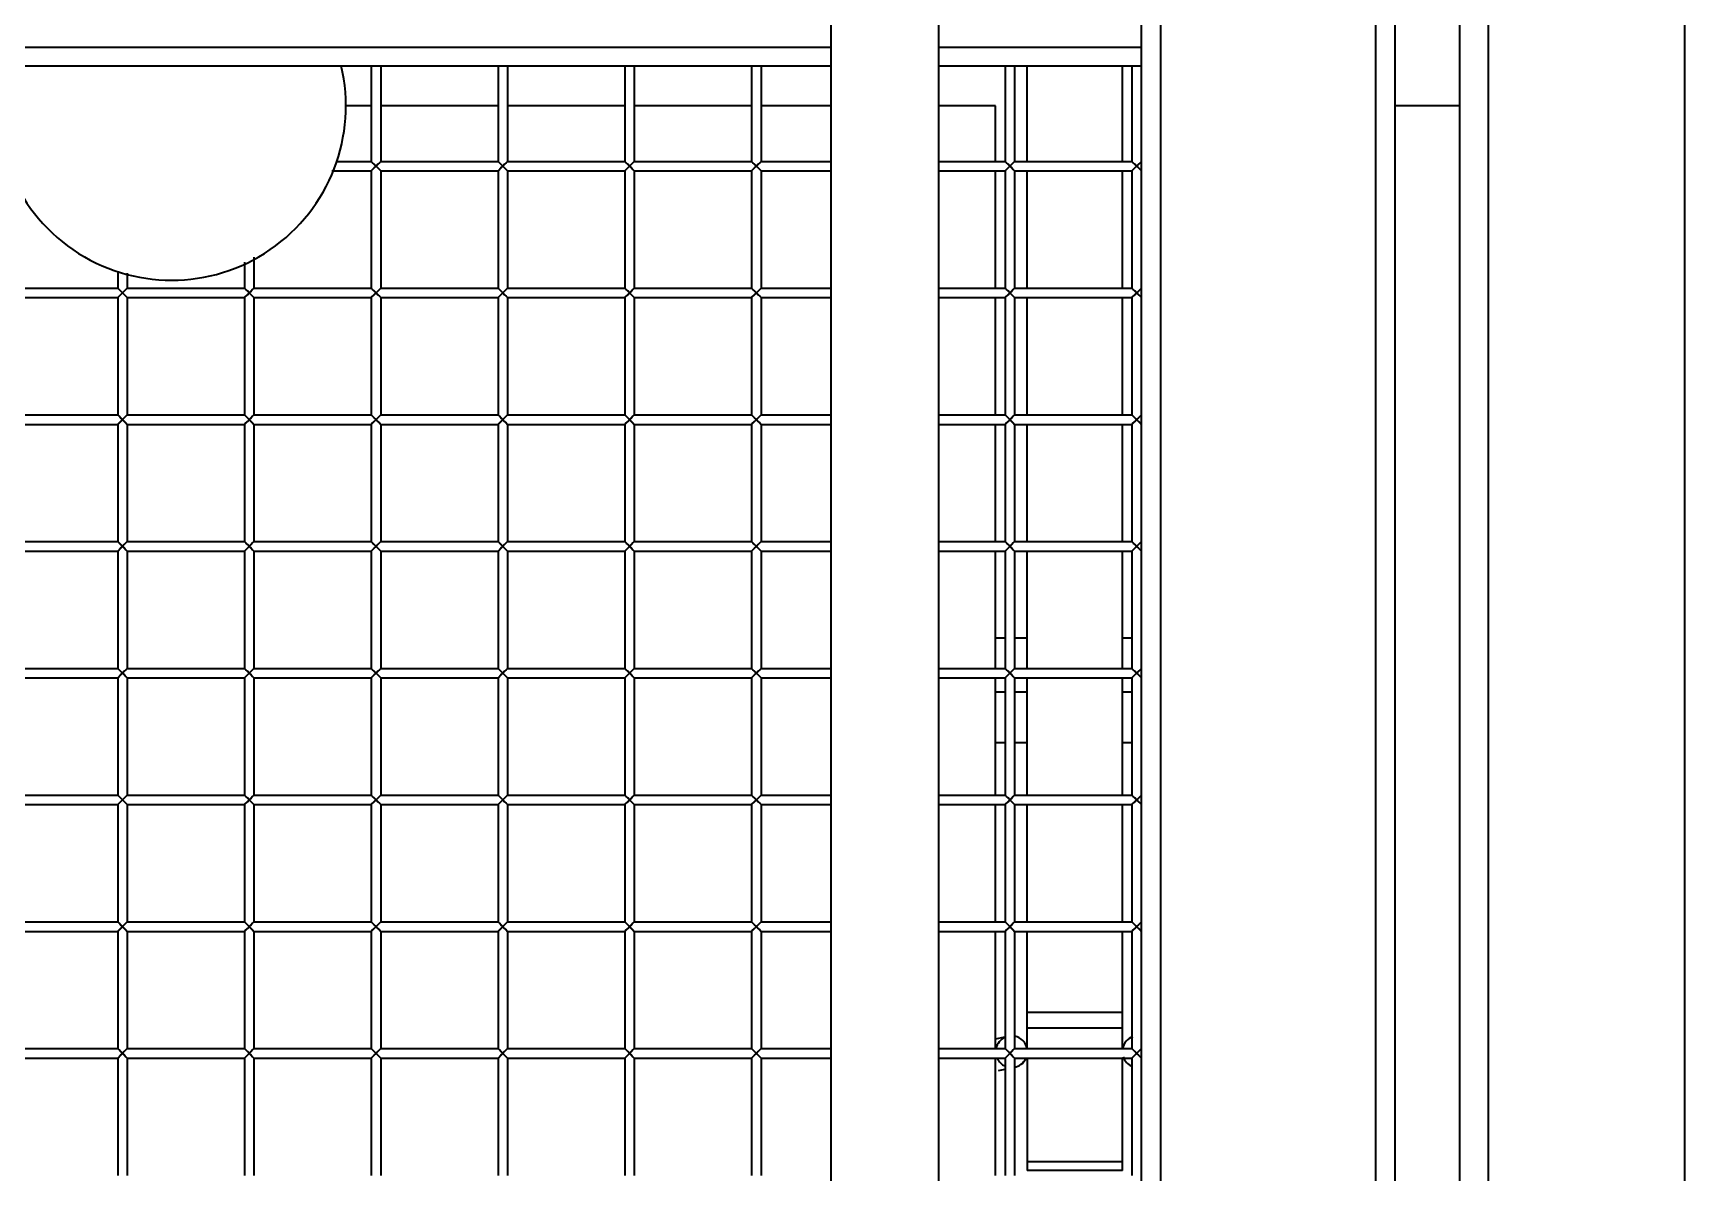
# Model space of a CAD drawing. Header units: millimetres. Extents: x 32496 to 166256, y 3504 to 23939.
# Drawn here: x 71209 to 71731, y 14213 to 14573 of the extents above; entities that cross this region are included whole.
import ezdxf

# ---------------------------------------------------------------- set-up
doc = ezdxf.new("R2010")
doc.units = ezdxf.units.MM
doc.layers.get('0').update_dxf_attribs({"lineweight": 35})

# ---------------------------------------------------------------- blocks, each defined once
blk = doc.blocks.new('8-1250')
at = {"linetype": 'Continuous'}
for p, q in [((-1377.63, -34671.29), (-1377.63, -32152.29)), ((-1315.63, -34671.29), (-1315.63, -32152.29)), ((-1386.63, -34591.29), (-1386.63, -32232.29)), ((-1487.13, -32408.79), (-1487.13, -32248.79)), ((-1481.13, -32251.79), (-1481.13, -34571.79)), ((-1413.13, -34571.79), (-1413.13, -32251.79)), ((-1407.13, -32251.79), (-1407.13, -34571.79)), ((-1585.13, -32393.79), (-1585.13, -33324.79)), ((-1551.13, -32393.79), (-1551.13, -33324.79)), ((-2211.13, -32402.79), (-1585.13, -32402.79)), ((-1551.13, -32402.79), (-1487.13, -32402.79)), ((-1585.13, -32408.79), (-2211.13, -32408.79)), ((-1730.13, -32408.79), (-1730.13, -32438.79)), ((-1727.13, -32408.79), (-1727.13, -32438.79)), ((-1690.13, -32408.79), (-1690.13, -32438.79)), ((-1687.13, -32408.79), (-1687.13, -32438.79)), ((-1650.13, -32408.79), (-1650.13, -32438.79)), ((-1647.13, -32408.79), (-1647.13, -32438.79)), ((-1610.13, -32408.79), (-1610.13, -32438.79)), ((-1607.13, -32408.79), (-1607.13, -32438.79)), ((-1487.13, -32408.79), (-1551.13, -32408.79)), ((-1530.13, -32408.79), (-1530.13, -32438.79)), ((-1527.13, -32408.79), (-1527.13, -32438.79)), ((-1523.13, -32438.79), (-1523.13, -32408.79)), ((-1493.13, -32438.79), (-1493.13, -32408.79)), ((-1490.13, -32408.79), (-1490.13, -32438.79)), ((-1487.13, -33311.79), (-1487.13, -32408.79)), ((-1730.13, -32421.29), (-1738.13, -32421.29)), ((-1690.13, -32421.29), (-1727.13, -32421.29)), ((-1650.13, -32421.29), (-1687.13, -32421.29)), ((-1610.13, -32421.29), (-1647.13, -32421.29)), ((-1585.13, -32421.29), (-1607.13, -32421.29)), ((-1533.13, -32421.29), (-1551.13, -32421.29)), ((-1533.13, -32438.79), (-1533.13, -32421.29)), ((-1386.63, -32421.29), (-1407.13, -32421.29)), ((-1741.05, -32438.79), (-1730.13, -32438.79)), ((-1730.13, -32441.79), (-1727.13, -32438.79)), ((-1727.13, -32441.79), (-1730.13, -32438.79)), ((-1729.22, -32440.88), (-1728.63, -32440.29)), ((-1727.13, -32438.79), (-1727.56, -32439.22)), ((-1727.13, -32438.79), (-1690.13, -32438.79)), ((-1690.13, -32441.79), (-1687.13, -32438.79)), ((-1687.13, -32441.79), (-1690.13, -32438.79)), ((-1689.22, -32440.88), (-1688.63, -32440.29)), ((-1687.13, -32438.79), (-1687.56, -32439.22)), ((-1687.13, -32438.79), (-1650.13, -32438.79)), ((-1650.13, -32441.79), (-1647.13, -32438.79)), ((-1647.13, -32441.79), (-1650.13, -32438.79)), ((-1649.22, -32440.88), (-1648.63, -32440.29)), ((-1647.13, -32438.79), (-1647.56, -32439.22)), ((-1647.13, -32438.79), (-1610.13, -32438.79)), ((-1610.13, -32441.79), (-1607.13, -32438.79)), ((-1607.13, -32441.79), (-1610.13, -32438.79)), ((-1609.22, -32440.88), (-1608.63, -32440.29)), ((-1607.13, -32438.79), (-1607.56, -32439.22)), ((-1607.13, -32438.79), (-1585.13, -32438.79)), ((-1551.13, -32438.79), (-1530.13, -32438.79)), ((-1530.13, -32441.79), (-1527.13, -32438.79)), ((-1527.13, -32441.79), (-1530.13, -32438.79)), ((-1529.22, -32440.88), (-1528.63, -32440.29)), ((-1527.13, -32438.79), (-1527.56, -32439.22)), ((-1527.13, -32438.79), (-1490.13, -32438.79)), ((-1490.13, -32441.79), (-1487.13, -32438.79)), ((-1487.13, -32441.79), (-1490.13, -32438.79)), ((-1489.22, -32440.88), (-1488.63, -32440.29)), ((-1487.13, -32438.79), (-1487.56, -32439.22)), ((-1742.59, -32441.79), (-1730.13, -32441.79)), ((-1730.13, -32441.79), (-1730.13, -32478.79)), ((-1730.01, -32441.67), (-1729.22, -32440.88)), ((-1727.13, -32441.79), (-1727.13, -32478.79)), ((-1727.13, -32441.79), (-1690.13, -32441.79)), ((-1690.13, -32441.79), (-1690.13, -32478.79)), ((-1690.01, -32441.67), (-1689.22, -32440.88)), ((-1687.13, -32441.79), (-1687.13, -32478.79)), ((-1687.13, -32441.79), (-1650.13, -32441.79)), ((-1650.13, -32441.79), (-1650.13, -32478.79)), ((-1650.01, -32441.67), (-1649.22, -32440.88)), ((-1647.13, -32441.79), (-1647.13, -32478.79)), ((-1647.13, -32441.79), (-1610.13, -32441.79)), ((-1610.13, -32441.79), (-1610.13, -32478.79)), ((-1610.01, -32441.67), (-1609.22, -32440.88)), ((-1607.13, -32441.79), (-1607.13, -32478.79)), ((-1607.13, -32441.79), (-1585.13, -32441.79)), ((-1551.13, -32441.79), (-1530.13, -32441.79)), ((-1533.13, -32478.79), (-1533.13, -32441.79)), ((-1530.13, -32441.79), (-1530.13, -32478.79)), ((-1530.01, -32441.67), (-1529.22, -32440.88)), ((-1527.13, -32441.79), (-1527.13, -32478.79)), ((-1527.13, -32441.79), (-1490.13, -32441.79)), ((-1523.13, -32478.79), (-1523.13, -32441.79)), ((-1493.13, -32478.79), (-1493.13, -32441.79)), ((-1490.13, -32441.79), (-1490.13, -32478.79)), ((-1490.01, -32441.67), (-1489.22, -32440.88)), ((-1770.13, -32470.56), (-1770.13, -32478.79)), ((-1767.13, -32469.02), (-1767.13, -32478.79)), ((-1810.13, -32473.55), (-1810.13, -32478.79)), ((-1807.13, -32474.1), (-1807.13, -32478.79)), ((-1847.13, -32478.79), (-1810.13, -32478.79)), ((-1847.13, -32481.79), (-1810.13, -32481.79)), ((-1810.13, -32481.79), (-1807.13, -32478.79)), ((-1807.13, -32481.79), (-1810.13, -32478.79)), ((-1810.13, -32481.79), (-1810.13, -32518.79)), ((-1810.01, -32481.67), (-1809.22, -32480.88)), ((-1809.22, -32480.88), (-1808.63, -32480.29)), ((-1807.13, -32478.79), (-1807.56, -32479.22)), ((-1807.13, -32478.79), (-1770.13, -32478.79)), ((-1807.13, -32481.79), (-1807.13, -32518.79)), ((-1807.13, -32481.79), (-1770.13, -32481.79)), ((-1770.13, -32481.79), (-1767.13, -32478.79)), ((-1767.13, -32481.79), (-1770.13, -32478.79)), ((-1770.13, -32481.79), (-1770.13, -32518.79)), ((-1770.01, -32481.67), (-1769.22, -32480.88)), ((-1769.22, -32480.88), (-1768.63, -32480.29)), ((-1767.13, -32478.79), (-1767.56, -32479.22)), ((-1767.13, -32478.79), (-1730.13, -32478.79)), ((-1767.13, -32481.79), (-1767.13, -32518.79)), ((-1767.13, -32481.79), (-1730.13, -32481.79)), ((-1730.13, -32481.79), (-1727.13, -32478.79)), ((-1727.13, -32481.79), (-1730.13, -32478.79)), ((-1730.13, -32481.79), (-1730.13, -32518.79)), ((-1730.01, -32481.67), (-1729.22, -32480.88)), ((-1729.22, -32480.88), (-1728.63, -32480.29)), ((-1727.13, -32478.79), (-1727.56, -32479.22)), ((-1727.13, -32478.79), (-1690.13, -32478.79)), ((-1727.13, -32481.79), (-1727.13, -32518.79)), ((-1727.13, -32481.79), (-1690.13, -32481.79)), ((-1690.13, -32481.79), (-1687.13, -32478.79)), ((-1687.13, -32481.79), (-1690.13, -32478.79)), ((-1690.13, -32481.79), (-1690.13, -32518.79)), ((-1690.01, -32481.67), (-1689.22, -32480.88)), ((-1689.22, -32480.88), (-1688.63, -32480.29)), ((-1687.13, -32478.79), (-1687.56, -32479.22)), ((-1687.13, -32478.79), (-1650.13, -32478.79)), ((-1687.13, -32481.79), (-1687.13, -32518.79)), ((-1687.13, -32481.79), (-1650.13, -32481.79)), ((-1650.13, -32481.79), (-1647.13, -32478.79)), ((-1647.13, -32481.79), (-1650.13, -32478.79)), ((-1650.13, -32481.79), (-1650.13, -32518.79)), ((-1650.01, -32481.67), (-1649.22, -32480.88)), ((-1649.22, -32480.88), (-1648.63, -32480.29)), ((-1647.13, -32478.79), (-1647.56, -32479.22)), ((-1647.13, -32478.79), (-1610.13, -32478.79)), ((-1647.13, -32481.79), (-1647.13, -32518.79)), ((-1647.13, -32481.79), (-1610.13, -32481.79)), ((-1610.13, -32481.79), (-1607.13, -32478.79)), ((-1607.13, -32481.79), (-1610.13, -32478.79)), ((-1610.13, -32481.79), (-1610.13, -32518.79)), ((-1610.01, -32481.67), (-1609.22, -32480.88)), ((-1609.22, -32480.88), (-1608.63, -32480.29)), ((-1607.13, -32478.79), (-1607.56, -32479.22)), ((-1607.13, -32478.79), (-1585.13, -32478.79)), ((-1607.13, -32481.79), (-1607.13, -32518.79)), ((-1607.13, -32481.79), (-1585.13, -32481.79)), ((-1551.13, -32478.79), (-1530.13, -32478.79)), ((-1551.13, -32481.79), (-1530.13, -32481.79)), ((-1533.13, -32518.79), (-1533.13, -32481.79)), ((-1530.13, -32481.79), (-1527.13, -32478.79)), ((-1527.13, -32481.79), (-1530.13, -32478.79)), ((-1530.13, -32481.79), (-1530.13, -32518.79)), ((-1530.01, -32481.67), (-1529.22, -32480.88)), ((-1529.22, -32480.88), (-1528.63, -32480.29)), ((-1527.13, -32478.79), (-1527.56, -32479.22)), ((-1527.13, -32478.79), (-1490.13, -32478.79)), ((-1527.13, -32481.79), (-1527.13, -32518.79)), ((-1527.13, -32481.79), (-1490.13, -32481.79)), ((-1523.13, -32518.79), (-1523.13, -32481.79)), ((-1493.13, -32518.79), (-1493.13, -32481.79)), ((-1490.13, -32481.79), (-1487.13, -32478.79)), ((-1487.13, -32481.79), (-1490.13, -32478.79)), ((-1490.13, -32481.79), (-1490.13, -32518.79)), ((-1490.01, -32481.67), (-1489.22, -32480.88)), ((-1489.22, -32480.88), (-1488.63, -32480.29)), ((-1487.13, -32478.79), (-1487.56, -32479.22)), ((-1847.13, -32518.79), (-1810.13, -32518.79)), ((-1847.13, -32521.79), (-1810.13, -32521.79)), ((-1810.13, -32521.79), (-1807.13, -32518.79)), ((-1807.13, -32521.79), (-1810.13, -32518.79)), ((-1810.13, -32521.79), (-1810.13, -32558.79)), ((-1810.01, -32521.67), (-1809.22, -32520.88)), ((-1809.22, -32520.88), (-1808.63, -32520.29)), ((-1807.13, -32518.79), (-1807.56, -32519.22)), ((-1807.13, -32518.79), (-1770.13, -32518.79)), ((-1807.13, -32521.79), (-1807.13, -32558.79)), ((-1807.13, -32521.79), (-1770.13, -32521.79)), ((-1770.13, -32521.79), (-1767.13, -32518.79)), ((-1767.13, -32521.79), (-1770.13, -32518.79)), ((-1770.13, -32521.79), (-1770.13, -32558.79)), ((-1770.01, -32521.67), (-1769.22, -32520.88)), ((-1769.22, -32520.88), (-1768.63, -32520.29)), ((-1767.13, -32518.79), (-1767.56, -32519.22)), ((-1767.13, -32518.79), (-1730.13, -32518.79)), ((-1767.13, -32521.79), (-1767.13, -32558.79)), ((-1767.13, -32521.79), (-1730.13, -32521.79)), ((-1730.13, -32521.79), (-1727.13, -32518.79)), ((-1727.13, -32521.79), (-1730.13, -32518.79)), ((-1730.13, -32521.79), (-1730.13, -32558.79)), ((-1730.01, -32521.67), (-1729.22, -32520.88)), ((-1729.22, -32520.88), (-1728.63, -32520.29)), ((-1727.13, -32518.79), (-1727.56, -32519.22)), ((-1727.13, -32518.79), (-1690.13, -32518.79)), ((-1727.13, -32521.79), (-1727.13, -32558.79)), ((-1727.13, -32521.79), (-1690.13, -32521.79)), ((-1690.13, -32521.79), (-1687.13, -32518.79)), ((-1687.13, -32521.79), (-1690.13, -32518.79)), ((-1690.13, -32521.79), (-1690.13, -32558.79)), ((-1690.01, -32521.67), (-1689.22, -32520.88)), ((-1689.22, -32520.88), (-1688.63, -32520.29)), ((-1687.13, -32518.79), (-1687.56, -32519.22)), ((-1687.13, -32518.79), (-1650.13, -32518.79)), ((-1687.13, -32521.79), (-1687.13, -32558.79)), ((-1687.13, -32521.79), (-1650.13, -32521.79)), ((-1650.13, -32521.79), (-1647.13, -32518.79)), ((-1647.13, -32521.79), (-1650.13, -32518.79)), ((-1650.13, -32521.79), (-1650.13, -32558.79)), ((-1650.01, -32521.67), (-1649.22, -32520.88)), ((-1649.22, -32520.88), (-1648.63, -32520.29)), ((-1647.13, -32518.79), (-1647.56, -32519.22)), ((-1647.13, -32518.79), (-1610.13, -32518.79)), ((-1647.13, -32521.79), (-1647.13, -32558.79)), ((-1647.13, -32521.79), (-1610.13, -32521.79)), ((-1610.13, -32521.79), (-1607.13, -32518.79)), ((-1607.13, -32521.79), (-1610.13, -32518.79)), ((-1610.13, -32521.79), (-1610.13, -32558.79)), ((-1610.01, -32521.67), (-1609.22, -32520.88)), ((-1609.22, -32520.88), (-1608.63, -32520.29)), ((-1607.13, -32518.79), (-1607.56, -32519.22)), ((-1607.13, -32518.79), (-1585.13, -32518.79)), ((-1607.13, -32521.79), (-1607.13, -32558.79)), ((-1607.13, -32521.79), (-1585.13, -32521.79)), ((-1551.13, -32518.79), (-1530.13, -32518.79)), ((-1551.13, -32521.79), (-1530.13, -32521.79)), ((-1533.13, -32558.79), (-1533.13, -32521.79)), ((-1530.13, -32521.79), (-1527.13, -32518.79)), ((-1527.13, -32521.79), (-1530.13, -32518.79)), ((-1530.13, -32521.79), (-1530.13, -32558.79)), ((-1530.01, -32521.67), (-1529.22, -32520.88)), ((-1529.22, -32520.88), (-1528.63, -32520.29)), ((-1527.13, -32518.79), (-1527.56, -32519.22)), ((-1527.13, -32518.79), (-1490.13, -32518.79)), ((-1527.13, -32521.79), (-1527.13, -32558.79)), ((-1527.13, -32521.79), (-1490.13, -32521.79)), ((-1523.13, -32558.79), (-1523.13, -32521.79)), ((-1493.13, -32558.79), (-1493.13, -32521.79)), ((-1490.13, -32521.79), (-1487.13, -32518.79)), ((-1487.13, -32521.79), (-1490.13, -32518.79)), ((-1490.13, -32521.79), (-1490.13, -32558.79)), ((-1490.01, -32521.67), (-1489.22, -32520.88)), ((-1489.22, -32520.88), (-1488.63, -32520.29)), ((-1487.13, -32518.79), (-1487.56, -32519.22)), ((-1847.13, -32558.79), (-1810.13, -32558.79)), ((-1810.13, -32561.79), (-1807.13, -32558.79)), ((-1807.13, -32561.79), (-1810.13, -32558.79)), ((-1809.22, -32560.88), (-1808.63, -32560.29)), ((-1807.13, -32558.79), (-1807.56, -32559.22)), ((-1807.13, -32558.79), (-1770.13, -32558.79)), ((-1770.13, -32561.79), (-1767.13, -32558.79)), ((-1767.13, -32561.79), (-1770.13, -32558.79)), ((-1769.22, -32560.88), (-1768.63, -32560.29)), ((-1767.13, -32558.79), (-1767.56, -32559.22)), ((-1767.13, -32558.79), (-1730.13, -32558.79)), ((-1730.13, -32561.79), (-1727.13, -32558.79)), ((-1727.13, -32561.79), (-1730.13, -32558.79)), ((-1729.22, -32560.88), (-1728.63, -32560.29)), ((-1727.13, -32558.79), (-1727.56, -32559.22)), ((-1727.13, -32558.79), (-1690.13, -32558.79)), ((-1690.13, -32561.79), (-1687.13, -32558.79)), ((-1687.13, -32561.79), (-1690.13, -32558.79)), ((-1689.22, -32560.88), (-1688.63, -32560.29)), ((-1687.13, -32558.79), (-1687.56, -32559.22)), ((-1687.13, -32558.79), (-1650.13, -32558.79)), ((-1650.13, -32561.79), (-1647.13, -32558.79)), ((-1647.13, -32561.79), (-1650.13, -32558.79)), ((-1649.22, -32560.88), (-1648.63, -32560.29)), ((-1647.13, -32558.79), (-1647.56, -32559.22)), ((-1647.13, -32558.79), (-1610.13, -32558.79)), ((-1610.13, -32561.79), (-1607.13, -32558.79)), ((-1607.13, -32561.79), (-1610.13, -32558.79)), ((-1609.22, -32560.88), (-1608.63, -32560.29)), ((-1607.13, -32558.79), (-1607.56, -32559.22)), ((-1607.13, -32558.79), (-1585.13, -32558.79)), ((-1551.13, -32558.79), (-1530.13, -32558.79)), ((-1530.13, -32561.79), (-1527.13, -32558.79)), ((-1527.13, -32561.79), (-1530.13, -32558.79)), ((-1529.22, -32560.88), (-1528.63, -32560.29)), ((-1527.13, -32558.79), (-1527.56, -32559.22)), ((-1527.13, -32558.79), (-1490.13, -32558.79)), ((-1490.13, -32561.79), (-1487.13, -32558.79)), ((-1487.13, -32561.79), (-1490.13, -32558.79)), ((-1489.22, -32560.88), (-1488.63, -32560.29)), ((-1487.13, -32558.79), (-1487.56, -32559.22)), ((-1847.13, -32561.79), (-1810.13, -32561.79)), ((-1810.13, -32561.79), (-1810.13, -32598.79)), ((-1810.01, -32561.67), (-1809.22, -32560.88)), ((-1807.13, -32561.79), (-1807.13, -32598.79)), ((-1807.13, -32561.79), (-1770.13, -32561.79)), ((-1770.13, -32561.79), (-1770.13, -32598.79)), ((-1770.01, -32561.67), (-1769.22, -32560.88)), ((-1767.13, -32561.79), (-1767.13, -32598.79)), ((-1767.13, -32561.79), (-1730.13, -32561.79)), ((-1730.13, -32561.79), (-1730.13, -32598.79)), ((-1730.01, -32561.67), (-1729.22, -32560.88)), ((-1727.13, -32561.79), (-1727.13, -32598.79)), ((-1727.13, -32561.79), (-1690.13, -32561.79)), ((-1690.13, -32561.79), (-1690.13, -32598.79)), ((-1690.01, -32561.67), (-1689.22, -32560.88)), ((-1687.13, -32561.79), (-1687.13, -32598.79)), ((-1687.13, -32561.79), (-1650.13, -32561.79)), ((-1650.13, -32561.79), (-1650.13, -32598.79)), ((-1650.01, -32561.67), (-1649.22, -32560.88)), ((-1647.13, -32561.79), (-1647.13, -32598.79)), ((-1647.13, -32561.79), (-1610.13, -32561.79)), ((-1610.13, -32561.79), (-1610.13, -32598.79)), ((-1610.01, -32561.67), (-1609.22, -32560.88)), ((-1607.13, -32561.79), (-1607.13, -32598.79)), ((-1607.13, -32561.79), (-1585.13, -32561.79)), ((-1551.13, -32561.79), (-1530.13, -32561.79)), ((-1533.13, -32598.79), (-1533.13, -32561.79)), ((-1530.13, -32561.79), (-1530.13, -32598.79)), ((-1530.01, -32561.67), (-1529.22, -32560.88)), ((-1527.13, -32561.79), (-1527.13, -32598.79)), ((-1527.13, -32561.79), (-1490.13, -32561.79)), ((-1523.13, -32598.79), (-1523.13, -32561.79)), ((-1493.13, -32598.79), (-1493.13, -32561.79)), ((-1490.13, -32561.79), (-1490.13, -32598.79)), ((-1490.01, -32561.67), (-1489.22, -32560.88)), ((-1530.13, -32589.29), (-1533.13, -32589.29)), ((-1523.13, -32589.29), (-1527.13, -32589.29)), ((-1490.13, -32589.29), (-1493.13, -32589.29)), ((-1847.13, -32598.79), (-1810.13, -32598.79)), ((-1847.13, -32601.79), (-1810.13, -32601.79)), ((-1810.13, -32601.79), (-1807.13, -32598.79)), ((-1807.13, -32601.79), (-1810.13, -32598.79)), ((-1810.13, -32601.79), (-1810.13, -32638.79)), ((-1810.01, -32601.67), (-1809.22, -32600.88)), ((-1809.22, -32600.88), (-1808.63, -32600.29)), ((-1807.13, -32598.79), (-1807.56, -32599.22)), ((-1807.13, -32598.79), (-1770.13, -32598.79)), ((-1807.13, -32601.79), (-1807.13, -32638.79)), ((-1807.13, -32601.79), (-1770.13, -32601.79)), ((-1770.13, -32601.79), (-1767.13, -32598.79)), ((-1767.13, -32601.79), (-1770.13, -32598.79)), ((-1770.13, -32601.79), (-1770.13, -32638.79)), ((-1770.01, -32601.67), (-1769.22, -32600.88)), ((-1769.22, -32600.88), (-1768.63, -32600.29)), ((-1767.13, -32598.79), (-1767.56, -32599.22)), ((-1767.13, -32598.79), (-1730.13, -32598.79)), ((-1767.13, -32601.79), (-1767.13, -32638.79)), ((-1767.13, -32601.79), (-1730.13, -32601.79)), ((-1730.13, -32601.79), (-1727.13, -32598.79)), ((-1727.13, -32601.79), (-1730.13, -32598.79)), ((-1730.13, -32601.79), (-1730.13, -32638.79)), ((-1730.01, -32601.67), (-1729.22, -32600.88)), ((-1729.22, -32600.88), (-1728.63, -32600.29)), ((-1727.13, -32598.79), (-1727.56, -32599.22)), ((-1727.13, -32598.79), (-1690.13, -32598.79)), ((-1727.13, -32601.79), (-1727.13, -32638.79)), ((-1727.13, -32601.79), (-1690.13, -32601.79)), ((-1690.13, -32601.79), (-1687.13, -32598.79)), ((-1687.13, -32601.79), (-1690.13, -32598.79)), ((-1690.13, -32601.79), (-1690.13, -32638.79)), ((-1690.01, -32601.67), (-1689.22, -32600.88)), ((-1689.22, -32600.88), (-1688.63, -32600.29)), ((-1687.13, -32598.79), (-1687.56, -32599.22)), ((-1687.13, -32598.79), (-1650.13, -32598.79)), ((-1687.13, -32601.79), (-1687.13, -32638.79)), ((-1687.13, -32601.79), (-1650.13, -32601.79)), ((-1650.13, -32601.79), (-1647.13, -32598.79)), ((-1647.13, -32601.79), (-1650.13, -32598.79)), ((-1650.13, -32601.79), (-1650.13, -32638.79)), ((-1650.01, -32601.67), (-1649.22, -32600.88)), ((-1649.22, -32600.88), (-1648.63, -32600.29)), ((-1647.13, -32598.79), (-1647.56, -32599.22)), ((-1647.13, -32598.79), (-1610.13, -32598.79)), ((-1647.13, -32601.79), (-1647.13, -32638.79)), ((-1647.13, -32601.79), (-1610.13, -32601.79)), ((-1610.13, -32601.79), (-1607.13, -32598.79)), ((-1607.13, -32601.79), (-1610.13, -32598.79)), ((-1610.13, -32601.79), (-1610.13, -32638.79)), ((-1610.01, -32601.67), (-1609.22, -32600.88)), ((-1609.22, -32600.88), (-1608.63, -32600.29)), ((-1607.13, -32598.79), (-1607.56, -32599.22)), ((-1607.13, -32598.79), (-1585.13, -32598.79)), ((-1607.13, -32601.79), (-1607.13, -32638.79)), ((-1607.13, -32601.79), (-1585.13, -32601.79)), ((-1551.13, -32598.79), (-1530.13, -32598.79)), ((-1551.13, -32601.79), (-1530.13, -32601.79)), ((-1533.13, -32638.79), (-1533.13, -32601.79)), ((-1530.13, -32601.79), (-1527.13, -32598.79)), ((-1527.13, -32601.79), (-1530.13, -32598.79)), ((-1530.13, -32601.79), (-1530.13, -32638.79)), ((-1530.01, -32601.67), (-1529.22, -32600.88)), ((-1529.22, -32600.88), (-1528.63, -32600.29)), ((-1527.13, -32598.79), (-1527.56, -32599.22)), ((-1527.13, -32598.79), (-1490.13, -32598.79)), ((-1527.13, -32601.79), (-1527.13, -32638.79)), ((-1527.13, -32601.79), (-1490.13, -32601.79)), ((-1523.13, -32638.79), (-1523.13, -32601.79)), ((-1493.13, -32638.79), (-1493.13, -32601.79)), ((-1490.13, -32601.79), (-1487.13, -32598.79)), ((-1487.13, -32601.79), (-1490.13, -32598.79)), ((-1490.13, -32601.79), (-1490.13, -32638.79)), ((-1490.01, -32601.67), (-1489.22, -32600.88)), ((-1489.22, -32600.88), (-1488.63, -32600.29)), ((-1487.13, -32598.79), (-1487.56, -32599.22)), ((-1530.13, -32606.29), (-1533.13, -32606.29)), ((-1523.13, -32606.29), (-1527.13, -32606.29)), ((-1490.13, -32606.29), (-1493.13, -32606.29)), ((-1530.13, -32622.29), (-1533.13, -32622.29)), ((-1523.13, -32622.29), (-1527.13, -32622.29)), ((-1490.13, -32622.29), (-1493.13, -32622.29)), ((-1847.13, -32638.79), (-1810.13, -32638.79)), ((-1847.13, -32641.79), (-1810.13, -32641.79)), ((-1810.13, -32641.79), (-1807.13, -32638.79)), ((-1807.13, -32641.79), (-1810.13, -32638.79)), ((-1810.13, -32641.79), (-1810.13, -32678.79)), ((-1810.01, -32641.67), (-1809.22, -32640.88)), ((-1809.22, -32640.88), (-1808.63, -32640.29)), ((-1807.13, -32638.79), (-1807.56, -32639.22)), ((-1807.13, -32638.79), (-1770.13, -32638.79)), ((-1807.13, -32641.79), (-1807.13, -32678.79)), ((-1807.13, -32641.79), (-1770.13, -32641.79)), ((-1770.13, -32641.79), (-1767.13, -32638.79)), ((-1767.13, -32641.79), (-1770.13, -32638.79)), ((-1770.13, -32641.79), (-1770.13, -32678.79)), ((-1770.01, -32641.67), (-1769.22, -32640.88)), ((-1769.22, -32640.88), (-1768.63, -32640.29)), ((-1767.13, -32638.79), (-1767.56, -32639.22)), ((-1767.13, -32638.79), (-1730.13, -32638.79)), ((-1767.13, -32641.79), (-1767.13, -32678.79)), ((-1767.13, -32641.79), (-1730.13, -32641.79)), ((-1730.13, -32641.79), (-1727.13, -32638.79)), ((-1727.13, -32641.79), (-1730.13, -32638.79)), ((-1730.13, -32641.79), (-1730.13, -32678.79)), ((-1730.01, -32641.67), (-1729.22, -32640.88)), ((-1729.22, -32640.88), (-1728.63, -32640.29)), ((-1727.13, -32638.79), (-1727.56, -32639.22)), ((-1727.13, -32638.79), (-1690.13, -32638.79)), ((-1727.13, -32641.79), (-1727.13, -32678.79)), ((-1727.13, -32641.79), (-1690.13, -32641.79)), ((-1690.13, -32641.79), (-1687.13, -32638.79)), ((-1687.13, -32641.79), (-1690.13, -32638.79)), ((-1690.13, -32641.79), (-1690.13, -32678.79)), ((-1690.01, -32641.67), (-1689.22, -32640.88)), ((-1689.22, -32640.88), (-1688.63, -32640.29)), ((-1687.13, -32638.79), (-1687.56, -32639.22)), ((-1687.13, -32638.79), (-1650.13, -32638.79)), ((-1687.13, -32641.79), (-1687.13, -32678.79)), ((-1687.13, -32641.79), (-1650.13, -32641.79)), ((-1650.13, -32641.79), (-1647.13, -32638.79)), ((-1647.13, -32641.79), (-1650.13, -32638.79)), ((-1650.13, -32641.79), (-1650.13, -32678.79)), ((-1650.01, -32641.67), (-1649.22, -32640.88)), ((-1649.22, -32640.88), (-1648.63, -32640.29)), ((-1647.13, -32638.79), (-1647.56, -32639.22)), ((-1647.13, -32638.79), (-1610.13, -32638.79)), ((-1647.13, -32641.79), (-1647.13, -32678.79)), ((-1647.13, -32641.79), (-1610.13, -32641.79)), ((-1610.13, -32641.79), (-1607.13, -32638.79)), ((-1607.13, -32641.79), (-1610.13, -32638.79)), ((-1610.13, -32641.79), (-1610.13, -32678.79)), ((-1610.01, -32641.67), (-1609.22, -32640.88)), ((-1609.22, -32640.88), (-1608.63, -32640.29)), ((-1607.13, -32638.79), (-1607.56, -32639.22)), ((-1607.13, -32638.79), (-1585.13, -32638.79)), ((-1607.13, -32641.79), (-1607.13, -32678.79)), ((-1607.13, -32641.79), (-1585.13, -32641.79)), ((-1551.13, -32638.79), (-1530.13, -32638.79)), ((-1551.13, -32641.79), (-1530.13, -32641.79)), ((-1533.13, -32678.79), (-1533.13, -32641.79)), ((-1530.13, -32641.79), (-1527.13, -32638.79)), ((-1527.13, -32641.79), (-1530.13, -32638.79)), ((-1530.13, -32641.79), (-1530.13, -32678.79)), ((-1530.01, -32641.67), (-1529.22, -32640.88)), ((-1529.22, -32640.88), (-1528.63, -32640.29)), ((-1527.13, -32638.79), (-1527.56, -32639.22)), ((-1527.13, -32638.79), (-1490.13, -32638.79)), ((-1527.13, -32641.79), (-1527.13, -32678.79)), ((-1527.13, -32641.79), (-1490.13, -32641.79)), ((-1523.13, -32678.79), (-1523.13, -32641.79)), ((-1493.13, -32678.79), (-1493.13, -32641.79)), ((-1490.13, -32641.79), (-1487.13, -32638.79)), ((-1487.13, -32641.79), (-1490.13, -32638.79)), ((-1490.13, -32641.79), (-1490.13, -32678.79)), ((-1490.01, -32641.67), (-1489.22, -32640.88)), ((-1489.22, -32640.88), (-1488.63, -32640.29)), ((-1487.13, -32638.79), (-1487.56, -32639.22)), ((-1847.13, -32678.79), (-1810.13, -32678.79)), ((-1810.13, -32681.79), (-1807.13, -32678.79)), ((-1807.13, -32681.79), (-1810.13, -32678.79)), ((-1809.22, -32680.88), (-1808.63, -32680.29)), ((-1807.13, -32678.79), (-1807.56, -32679.22)), ((-1807.13, -32678.79), (-1770.13, -32678.79)), ((-1770.13, -32681.79), (-1767.13, -32678.79)), ((-1767.13, -32681.79), (-1770.13, -32678.79)), ((-1769.22, -32680.88), (-1768.63, -32680.29)), ((-1767.13, -32678.79), (-1767.56, -32679.22)), ((-1767.13, -32678.79), (-1730.13, -32678.79)), ((-1730.13, -32681.79), (-1727.13, -32678.79)), ((-1727.13, -32681.79), (-1730.13, -32678.79)), ((-1729.22, -32680.88), (-1728.63, -32680.29)), ((-1727.13, -32678.79), (-1727.56, -32679.22)), ((-1727.13, -32678.79), (-1690.13, -32678.79)), ((-1690.13, -32681.79), (-1687.13, -32678.79)), ((-1687.13, -32681.79), (-1690.13, -32678.79)), ((-1689.22, -32680.88), (-1688.63, -32680.29)), ((-1687.13, -32678.79), (-1687.56, -32679.22)), ((-1687.13, -32678.79), (-1650.13, -32678.79)), ((-1650.13, -32681.79), (-1647.13, -32678.79)), ((-1647.13, -32681.79), (-1650.13, -32678.79)), ((-1649.22, -32680.88), (-1648.63, -32680.29)), ((-1647.13, -32678.79), (-1647.56, -32679.22)), ((-1647.13, -32678.79), (-1610.13, -32678.79)), ((-1610.13, -32681.79), (-1607.13, -32678.79)), ((-1607.13, -32681.79), (-1610.13, -32678.79)), ((-1609.22, -32680.88), (-1608.63, -32680.29)), ((-1607.13, -32678.79), (-1607.56, -32679.22)), ((-1607.13, -32678.79), (-1585.13, -32678.79)), ((-1551.13, -32678.79), (-1530.13, -32678.79)), ((-1530.13, -32681.79), (-1527.13, -32678.79)), ((-1527.13, -32681.79), (-1530.13, -32678.79)), ((-1529.22, -32680.88), (-1528.63, -32680.29)), ((-1527.13, -32678.79), (-1527.56, -32679.22)), ((-1527.13, -32678.79), (-1490.13, -32678.79)), ((-1490.13, -32681.79), (-1487.13, -32678.79)), ((-1487.13, -32681.79), (-1490.13, -32678.79)), ((-1489.22, -32680.88), (-1488.63, -32680.29)), ((-1487.13, -32678.79), (-1487.56, -32679.22)), ((-1847.13, -32681.79), (-1810.13, -32681.79)), ((-1810.13, -32681.79), (-1810.13, -32718.79)), ((-1810.01, -32681.67), (-1809.22, -32680.88)), ((-1807.13, -32681.79), (-1807.13, -32718.79)), ((-1807.13, -32681.79), (-1770.13, -32681.79)), ((-1770.13, -32681.79), (-1770.13, -32718.79)), ((-1770.01, -32681.67), (-1769.22, -32680.88)), ((-1767.13, -32681.79), (-1767.13, -32718.79)), ((-1767.13, -32681.79), (-1730.13, -32681.79)), ((-1730.13, -32681.79), (-1730.13, -32718.79)), ((-1730.01, -32681.67), (-1729.22, -32680.88)), ((-1727.13, -32681.79), (-1727.13, -32718.79)), ((-1727.13, -32681.79), (-1690.13, -32681.79)), ((-1690.13, -32681.79), (-1690.13, -32718.79)), ((-1690.01, -32681.67), (-1689.22, -32680.88)), ((-1687.13, -32681.79), (-1687.13, -32718.79)), ((-1687.13, -32681.79), (-1650.13, -32681.79)), ((-1650.13, -32681.79), (-1650.13, -32718.79)), ((-1650.01, -32681.67), (-1649.22, -32680.88)), ((-1647.13, -32681.79), (-1647.13, -32718.79)), ((-1647.13, -32681.79), (-1610.13, -32681.79)), ((-1610.13, -32681.79), (-1610.13, -32718.79)), ((-1610.01, -32681.67), (-1609.22, -32680.88)), ((-1607.13, -32681.79), (-1607.13, -32718.79)), ((-1607.13, -32681.79), (-1585.13, -32681.79)), ((-1551.13, -32681.79), (-1530.13, -32681.79)), ((-1533.13, -32718.79), (-1533.13, -32681.79)), ((-1530.13, -32681.79), (-1530.13, -32718.79)), ((-1530.01, -32681.67), (-1529.22, -32680.88)), ((-1527.13, -32681.79), (-1527.13, -32718.79)), ((-1527.13, -32681.79), (-1490.13, -32681.79)), ((-1523.13, -32718.82), (-1523.13, -32681.79)), ((-1493.13, -32718.82), (-1493.13, -32681.79)), ((-1490.13, -32681.79), (-1490.13, -32718.79)), ((-1490.01, -32681.67), (-1489.22, -32680.88)), ((-1523.13, -32707.29), (-1493.13, -32707.29)), ((-1533.13, -32715.66), (-1530.13, -32715.07)), ((-1493.13, -32712.29), (-1523.13, -32712.29)), ((-1847.13, -32718.79), (-1810.13, -32718.79)), ((-1847.13, -32721.79), (-1810.13, -32721.79)), ((-1810.13, -32721.79), (-1807.13, -32718.79)), ((-1807.13, -32721.79), (-1810.13, -32718.79)), ((-1810.13, -32721.79), (-1810.13, -32758.79)), ((-1810.01, -32721.67), (-1809.22, -32720.88)), ((-1809.22, -32720.88), (-1808.63, -32720.29)), ((-1807.13, -32718.79), (-1807.56, -32719.22)), ((-1807.13, -32718.79), (-1770.13, -32718.79)), ((-1807.13, -32721.79), (-1807.13, -32758.79)), ((-1807.13, -32721.79), (-1770.13, -32721.79)), ((-1770.13, -32721.79), (-1767.13, -32718.79)), ((-1767.13, -32721.79), (-1770.13, -32718.79)), ((-1770.13, -32721.79), (-1770.13, -32758.79)), ((-1770.01, -32721.67), (-1769.22, -32720.88)), ((-1769.22, -32720.88), (-1768.63, -32720.29)), ((-1767.13, -32718.79), (-1767.56, -32719.22)), ((-1767.13, -32718.79), (-1730.13, -32718.79)), ((-1767.13, -32721.79), (-1767.13, -32758.79)), ((-1767.13, -32721.79), (-1730.13, -32721.79)), ((-1730.13, -32721.79), (-1727.13, -32718.79)), ((-1727.13, -32721.79), (-1730.13, -32718.79)), ((-1730.13, -32721.79), (-1730.13, -32758.79)), ((-1730.01, -32721.67), (-1729.22, -32720.88)), ((-1729.22, -32720.88), (-1728.63, -32720.29)), ((-1727.13, -32718.79), (-1727.56, -32719.22)), ((-1727.13, -32718.79), (-1690.13, -32718.79)), ((-1727.13, -32721.79), (-1727.13, -32758.79)), ((-1727.13, -32721.79), (-1690.13, -32721.79)), ((-1690.13, -32721.79), (-1687.13, -32718.79)), ((-1687.13, -32721.79), (-1690.13, -32718.79)), ((-1690.13, -32721.79), (-1690.13, -32758.79)), ((-1690.01, -32721.67), (-1689.22, -32720.88)), ((-1689.22, -32720.88), (-1688.63, -32720.29)), ((-1687.13, -32718.79), (-1687.56, -32719.22)), ((-1687.13, -32718.79), (-1650.13, -32718.79)), ((-1687.13, -32721.79), (-1687.13, -32758.79)), ((-1687.13, -32721.79), (-1650.13, -32721.79)), ((-1650.13, -32721.79), (-1647.13, -32718.79)), ((-1647.13, -32721.79), (-1650.13, -32718.79)), ((-1650.13, -32721.79), (-1650.13, -32758.79)), ((-1650.01, -32721.67), (-1649.22, -32720.88)), ((-1649.22, -32720.88), (-1648.63, -32720.29)), ((-1647.13, -32718.79), (-1647.56, -32719.22)), ((-1647.13, -32718.79), (-1610.13, -32718.79)), ((-1647.13, -32721.79), (-1647.13, -32758.79)), ((-1647.13, -32721.79), (-1610.13, -32721.79)), ((-1610.13, -32721.79), (-1607.13, -32718.79)), ((-1607.13, -32721.79), (-1610.13, -32718.79)), ((-1610.13, -32721.79), (-1610.13, -32758.79)), ((-1610.01, -32721.67), (-1609.22, -32720.88)), ((-1609.22, -32720.88), (-1608.63, -32720.29)), ((-1607.13, -32718.79), (-1607.56, -32719.22)), ((-1607.13, -32718.79), (-1585.13, -32718.79)), ((-1607.13, -32721.79), (-1607.13, -32758.79)), ((-1607.13, -32721.79), (-1585.13, -32721.79)), ((-1551.13, -32718.79), (-1530.13, -32718.79)), ((-1551.13, -32721.79), (-1530.13, -32721.79)), ((-1533.13, -32758.79), (-1533.13, -32721.79)), ((-1530.13, -32721.79), (-1527.13, -32718.79)), ((-1527.13, -32721.79), (-1530.13, -32718.79)), ((-1530.13, -32721.79), (-1530.13, -32758.79)), ((-1530.01, -32721.67), (-1529.22, -32720.88)), ((-1529.22, -32720.88), (-1528.63, -32720.29)), ((-1527.13, -32718.79), (-1527.56, -32719.22)), ((-1527.13, -32718.79), (-1490.13, -32718.79)), ((-1527.13, -32721.79), (-1527.13, -32758.79)), ((-1527.13, -32721.79), (-1490.13, -32721.79)), ((-1523.13, -32721.79), (-1523.13, -32757.29)), ((-1493.13, -32757.29), (-1493.13, -32721.79)), ((-1490.13, -32721.79), (-1487.13, -32718.79)), ((-1490.13, -32718.79), (-1487.13, -32721.79)), ((-1490.13, -32721.79), (-1490.13, -32758.79)), ((-1490.01, -32721.67), (-1489.22, -32720.88)), ((-1489.22, -32720.88), (-1488.63, -32720.29)), ((-1487.13, -32718.79), (-1487.56, -32719.22)), ((-1532.27, -32725.68), (-1530.13, -32725.26)), ((-1523.13, -32754.4), (-1493.13, -32754.4)), ((-1493.13, -32757.29), (-1523.13, -32757.29))]:
    blk.add_line(p, q, dxfattribs=at)
for points in [[(-1728.63, -32440.29), (-1729.21, -32439.7), (-1729.69, -32439.23)], [(-1727.56, -32439.22), (-1728.05, -32439.71), (-1728.63, -32440.29)], [(-1728.63, -32440.29), (-1728.04, -32440.88), (-1727.57, -32441.35), (-1727.13, -32441.79)], [(-1688.63, -32440.29), (-1689.21, -32439.7), (-1689.69, -32439.23)], [(-1687.56, -32439.22), (-1688.05, -32439.71), (-1688.63, -32440.29)], [(-1688.63, -32440.29), (-1688.04, -32440.88), (-1687.57, -32441.35), (-1687.13, -32441.79)], [(-1648.63, -32440.29), (-1649.21, -32439.7), (-1649.69, -32439.23)], [(-1647.56, -32439.22), (-1648.05, -32439.71), (-1648.63, -32440.29)], [(-1648.63, -32440.29), (-1648.04, -32440.88), (-1647.57, -32441.35), (-1647.13, -32441.79)], [(-1608.63, -32440.29), (-1609.21, -32439.7), (-1609.69, -32439.23)], [(-1607.56, -32439.22), (-1608.05, -32439.71), (-1608.63, -32440.29)], [(-1608.63, -32440.29), (-1608.04, -32440.88), (-1607.57, -32441.35), (-1607.13, -32441.79)], [(-1528.63, -32440.29), (-1529.21, -32439.7), (-1529.69, -32439.23)], [(-1527.56, -32439.22), (-1528.05, -32439.71), (-1528.63, -32440.29)], [(-1528.63, -32440.29), (-1528.04, -32440.88), (-1527.57, -32441.35), (-1527.13, -32441.79)], [(-1488.63, -32440.29), (-1489.21, -32439.7), (-1489.69, -32439.23)], [(-1487.56, -32439.22), (-1488.05, -32439.71), (-1488.63, -32440.29)], [(-1488.63, -32440.29), (-1488.04, -32440.88), (-1487.57, -32441.35), (-1487.13, -32441.79)], [(-1808.63, -32480.29), (-1809.21, -32479.7), (-1809.69, -32479.23)], [(-1807.56, -32479.22), (-1808.05, -32479.71), (-1808.63, -32480.29)], [(-1808.63, -32480.29), (-1808.04, -32480.88), (-1807.57, -32481.35), (-1807.13, -32481.79)], [(-1768.63, -32480.29), (-1769.21, -32479.7), (-1769.69, -32479.23)], [(-1767.56, -32479.22), (-1768.05, -32479.71), (-1768.63, -32480.29)], [(-1768.63, -32480.29), (-1768.04, -32480.88), (-1767.57, -32481.35), (-1767.13, -32481.79)], [(-1728.63, -32480.29), (-1729.21, -32479.7), (-1729.69, -32479.23)], [(-1727.56, -32479.22), (-1728.05, -32479.71), (-1728.63, -32480.29)], [(-1728.63, -32480.29), (-1728.04, -32480.88), (-1727.57, -32481.35), (-1727.13, -32481.79)], [(-1688.63, -32480.29), (-1689.21, -32479.7), (-1689.69, -32479.23)], [(-1687.56, -32479.22), (-1688.05, -32479.71), (-1688.63, -32480.29)], [(-1688.63, -32480.29), (-1688.04, -32480.88), (-1687.57, -32481.35), (-1687.13, -32481.79)], [(-1648.63, -32480.29), (-1649.21, -32479.7), (-1649.69, -32479.23)], [(-1647.56, -32479.22), (-1648.05, -32479.71), (-1648.63, -32480.29)], [(-1648.63, -32480.29), (-1648.04, -32480.88), (-1647.57, -32481.35), (-1647.13, -32481.79)], [(-1608.63, -32480.29), (-1609.21, -32479.7), (-1609.69, -32479.23)], [(-1607.56, -32479.22), (-1608.05, -32479.71), (-1608.63, -32480.29)], [(-1608.63, -32480.29), (-1608.04, -32480.88), (-1607.57, -32481.35), (-1607.13, -32481.79)], [(-1528.63, -32480.29), (-1529.21, -32479.7), (-1529.69, -32479.23)], [(-1527.56, -32479.22), (-1528.05, -32479.71), (-1528.63, -32480.29)], [(-1528.63, -32480.29), (-1528.04, -32480.88), (-1527.57, -32481.35), (-1527.13, -32481.79)], [(-1488.63, -32480.29), (-1489.21, -32479.7), (-1489.69, -32479.23)], [(-1487.56, -32479.22), (-1488.05, -32479.71), (-1488.63, -32480.29)], [(-1488.63, -32480.29), (-1488.04, -32480.88), (-1487.57, -32481.35), (-1487.13, -32481.79)], [(-1808.63, -32520.29), (-1809.21, -32519.7), (-1809.69, -32519.23)], [(-1807.56, -32519.22), (-1808.05, -32519.71), (-1808.63, -32520.29)], [(-1808.63, -32520.29), (-1808.04, -32520.88), (-1807.57, -32521.35), (-1807.13, -32521.79)], [(-1768.63, -32520.29), (-1769.21, -32519.7), (-1769.69, -32519.23)], [(-1767.56, -32519.22), (-1768.05, -32519.71), (-1768.63, -32520.29)], [(-1768.63, -32520.29), (-1768.04, -32520.88), (-1767.57, -32521.35), (-1767.13, -32521.79)], [(-1728.63, -32520.29), (-1729.21, -32519.7), (-1729.69, -32519.23)], [(-1727.56, -32519.22), (-1728.05, -32519.71), (-1728.63, -32520.29)], [(-1728.63, -32520.29), (-1728.04, -32520.88), (-1727.57, -32521.35), (-1727.13, -32521.79)], [(-1688.63, -32520.29), (-1689.21, -32519.7), (-1689.69, -32519.23)], [(-1687.56, -32519.22), (-1688.05, -32519.71), (-1688.63, -32520.29)], [(-1688.63, -32520.29), (-1688.04, -32520.88), (-1687.57, -32521.35), (-1687.13, -32521.79)], [(-1648.63, -32520.29), (-1649.21, -32519.7), (-1649.69, -32519.23)], [(-1647.56, -32519.22), (-1648.05, -32519.71), (-1648.63, -32520.29)], [(-1648.63, -32520.29), (-1648.04, -32520.88), (-1647.57, -32521.35), (-1647.13, -32521.79)], [(-1608.63, -32520.29), (-1609.21, -32519.7), (-1609.69, -32519.23)], [(-1607.56, -32519.22), (-1608.05, -32519.71), (-1608.63, -32520.29)], [(-1608.63, -32520.29), (-1608.04, -32520.88), (-1607.57, -32521.35), (-1607.13, -32521.79)], [(-1528.63, -32520.29), (-1529.21, -32519.7), (-1529.69, -32519.23)], [(-1527.56, -32519.22), (-1528.05, -32519.71), (-1528.63, -32520.29)], [(-1528.63, -32520.29), (-1528.04, -32520.88), (-1527.57, -32521.35), (-1527.13, -32521.79)], [(-1488.63, -32520.29), (-1489.21, -32519.7), (-1489.69, -32519.23)], [(-1487.56, -32519.22), (-1488.05, -32519.71), (-1488.63, -32520.29)], [(-1488.63, -32520.29), (-1488.04, -32520.88), (-1487.57, -32521.35), (-1487.13, -32521.79)], [(-1808.63, -32560.29), (-1809.21, -32559.7), (-1809.69, -32559.23)], [(-1807.56, -32559.22), (-1808.05, -32559.71), (-1808.63, -32560.29)], [(-1808.63, -32560.29), (-1808.04, -32560.88), (-1807.57, -32561.35), (-1807.13, -32561.79)], [(-1768.63, -32560.29), (-1769.21, -32559.7), (-1769.69, -32559.23)], [(-1767.56, -32559.22), (-1768.05, -32559.71), (-1768.63, -32560.29)], [(-1768.63, -32560.29), (-1768.04, -32560.88), (-1767.57, -32561.35), (-1767.13, -32561.79)], [(-1728.63, -32560.29), (-1729.21, -32559.7), (-1729.69, -32559.23)], [(-1727.56, -32559.22), (-1728.05, -32559.71), (-1728.63, -32560.29)], [(-1728.63, -32560.29), (-1728.04, -32560.88), (-1727.57, -32561.35), (-1727.13, -32561.79)], [(-1688.63, -32560.29), (-1689.21, -32559.7), (-1689.69, -32559.23)], [(-1687.56, -32559.22), (-1688.05, -32559.71), (-1688.63, -32560.29)], [(-1688.63, -32560.29), (-1688.04, -32560.88), (-1687.57, -32561.35), (-1687.13, -32561.79)], [(-1648.63, -32560.29), (-1649.21, -32559.7), (-1649.69, -32559.23)], [(-1647.56, -32559.22), (-1648.05, -32559.71), (-1648.63, -32560.29)], [(-1648.63, -32560.29), (-1648.04, -32560.88), (-1647.57, -32561.35), (-1647.13, -32561.79)], [(-1608.63, -32560.29), (-1609.21, -32559.7), (-1609.69, -32559.23)], [(-1607.56, -32559.22), (-1608.05, -32559.71), (-1608.63, -32560.29)], [(-1608.63, -32560.29), (-1608.04, -32560.88), (-1607.57, -32561.35), (-1607.13, -32561.79)], [(-1528.63, -32560.29), (-1529.21, -32559.7), (-1529.69, -32559.23)], [(-1527.56, -32559.22), (-1528.05, -32559.71), (-1528.63, -32560.29)], [(-1528.63, -32560.29), (-1528.04, -32560.88), (-1527.57, -32561.35), (-1527.13, -32561.79)], [(-1488.63, -32560.29), (-1489.21, -32559.7), (-1489.69, -32559.23)], [(-1487.56, -32559.22), (-1488.05, -32559.71), (-1488.63, -32560.29)], [(-1488.63, -32560.29), (-1488.04, -32560.88), (-1487.57, -32561.35), (-1487.13, -32561.79)], [(-1808.63, -32600.29), (-1809.21, -32599.7), (-1809.69, -32599.23)], [(-1807.56, -32599.22), (-1808.05, -32599.71), (-1808.63, -32600.29)], [(-1808.63, -32600.29), (-1808.04, -32600.88), (-1807.57, -32601.35), (-1807.13, -32601.79)], [(-1768.63, -32600.29), (-1769.21, -32599.7), (-1769.69, -32599.23)], [(-1767.56, -32599.22), (-1768.05, -32599.71), (-1768.63, -32600.29)], [(-1768.63, -32600.29), (-1768.04, -32600.88), (-1767.57, -32601.35), (-1767.13, -32601.79)], [(-1728.63, -32600.29), (-1729.21, -32599.7), (-1729.69, -32599.23)], [(-1727.56, -32599.22), (-1728.05, -32599.71), (-1728.63, -32600.29)], [(-1728.63, -32600.29), (-1728.04, -32600.88), (-1727.57, -32601.35), (-1727.13, -32601.79)], [(-1688.63, -32600.29), (-1689.21, -32599.7), (-1689.69, -32599.23)], [(-1687.56, -32599.22), (-1688.05, -32599.71), (-1688.63, -32600.29)], [(-1688.63, -32600.29), (-1688.04, -32600.88), (-1687.57, -32601.35), (-1687.13, -32601.79)], [(-1648.63, -32600.29), (-1649.21, -32599.7), (-1649.69, -32599.23)], [(-1647.56, -32599.22), (-1648.05, -32599.71), (-1648.63, -32600.29)], [(-1648.63, -32600.29), (-1648.04, -32600.88), (-1647.57, -32601.35), (-1647.13, -32601.79)], [(-1608.63, -32600.29), (-1609.21, -32599.7), (-1609.69, -32599.23)], [(-1607.56, -32599.22), (-1608.05, -32599.71), (-1608.63, -32600.29)], [(-1608.63, -32600.29), (-1608.04, -32600.88), (-1607.57, -32601.35), (-1607.13, -32601.79)], [(-1528.63, -32600.29), (-1529.21, -32599.7), (-1529.69, -32599.23)], [(-1527.56, -32599.22), (-1528.05, -32599.71), (-1528.63, -32600.29)], [(-1528.63, -32600.29), (-1528.04, -32600.88), (-1527.57, -32601.35), (-1527.13, -32601.79)], [(-1488.63, -32600.29), (-1489.21, -32599.7), (-1489.69, -32599.23)], [(-1487.56, -32599.22), (-1488.05, -32599.71), (-1488.63, -32600.29)], [(-1488.63, -32600.29), (-1488.04, -32600.88), (-1487.57, -32601.35), (-1487.13, -32601.79)], [(-1808.63, -32640.29), (-1809.21, -32639.7), (-1809.69, -32639.23)], [(-1807.56, -32639.22), (-1808.05, -32639.71), (-1808.63, -32640.29)], [(-1808.63, -32640.29), (-1808.04, -32640.88), (-1807.57, -32641.35), (-1807.13, -32641.79)], [(-1768.63, -32640.29), (-1769.21, -32639.7), (-1769.69, -32639.23)], [(-1767.56, -32639.22), (-1768.05, -32639.71), (-1768.63, -32640.29)], [(-1768.63, -32640.29), (-1768.04, -32640.88), (-1767.57, -32641.35), (-1767.13, -32641.79)], [(-1728.63, -32640.29), (-1729.21, -32639.7), (-1729.69, -32639.23)], [(-1727.56, -32639.22), (-1728.05, -32639.71), (-1728.63, -32640.29)], [(-1728.63, -32640.29), (-1728.04, -32640.88), (-1727.57, -32641.35), (-1727.13, -32641.79)], [(-1688.63, -32640.29), (-1689.21, -32639.7), (-1689.69, -32639.23)], [(-1687.56, -32639.22), (-1688.05, -32639.71), (-1688.63, -32640.29)], [(-1688.63, -32640.29), (-1688.04, -32640.88), (-1687.57, -32641.35), (-1687.13, -32641.79)], [(-1648.63, -32640.29), (-1649.21, -32639.7), (-1649.69, -32639.23)], [(-1647.56, -32639.22), (-1648.05, -32639.71), (-1648.63, -32640.29)], [(-1648.63, -32640.29), (-1648.04, -32640.88), (-1647.57, -32641.35), (-1647.13, -32641.79)], [(-1608.63, -32640.29), (-1609.21, -32639.7), (-1609.69, -32639.23)], [(-1607.56, -32639.22), (-1608.05, -32639.71), (-1608.63, -32640.29)], [(-1608.63, -32640.29), (-1608.04, -32640.88), (-1607.57, -32641.35), (-1607.13, -32641.79)], [(-1528.63, -32640.29), (-1529.21, -32639.7), (-1529.69, -32639.23)], [(-1527.56, -32639.22), (-1528.05, -32639.71), (-1528.63, -32640.29)], [(-1528.63, -32640.29), (-1528.04, -32640.88), (-1527.57, -32641.35), (-1527.13, -32641.79)], [(-1488.63, -32640.29), (-1489.21, -32639.7), (-1489.69, -32639.23)], [(-1487.56, -32639.22), (-1488.05, -32639.71), (-1488.63, -32640.29)], [(-1488.63, -32640.29), (-1488.04, -32640.88), (-1487.57, -32641.35), (-1487.13, -32641.79)], [(-1808.63, -32680.29), (-1809.21, -32679.7), (-1809.69, -32679.23)], [(-1807.56, -32679.22), (-1808.05, -32679.71), (-1808.63, -32680.29)], [(-1808.63, -32680.29), (-1808.04, -32680.88), (-1807.57, -32681.35), (-1807.13, -32681.79)], [(-1768.63, -32680.29), (-1769.21, -32679.7), (-1769.69, -32679.23)], [(-1767.56, -32679.22), (-1768.05, -32679.71), (-1768.63, -32680.29)], [(-1768.63, -32680.29), (-1768.04, -32680.88), (-1767.57, -32681.35), (-1767.13, -32681.79)], [(-1728.63, -32680.29), (-1729.21, -32679.7), (-1729.69, -32679.23)], [(-1727.56, -32679.22), (-1728.05, -32679.71), (-1728.63, -32680.29)], [(-1728.63, -32680.29), (-1728.04, -32680.88), (-1727.57, -32681.35), (-1727.13, -32681.79)], [(-1688.63, -32680.29), (-1689.21, -32679.7), (-1689.69, -32679.23)], [(-1687.56, -32679.22), (-1688.05, -32679.71), (-1688.63, -32680.29)], [(-1688.63, -32680.29), (-1688.04, -32680.88), (-1687.57, -32681.35), (-1687.13, -32681.79)], [(-1648.63, -32680.29), (-1649.21, -32679.7), (-1649.69, -32679.23)], [(-1647.56, -32679.22), (-1648.05, -32679.71), (-1648.63, -32680.29)], [(-1648.63, -32680.29), (-1648.04, -32680.88), (-1647.57, -32681.35), (-1647.13, -32681.79)], [(-1608.63, -32680.29), (-1609.21, -32679.7), (-1609.69, -32679.23)], [(-1607.56, -32679.22), (-1608.05, -32679.71), (-1608.63, -32680.29)], [(-1608.63, -32680.29), (-1608.04, -32680.88), (-1607.57, -32681.35), (-1607.13, -32681.79)], [(-1528.63, -32680.29), (-1529.21, -32679.7), (-1529.69, -32679.23)], [(-1527.56, -32679.22), (-1528.05, -32679.71), (-1528.63, -32680.29)], [(-1528.63, -32680.29), (-1528.04, -32680.88), (-1527.57, -32681.35), (-1527.13, -32681.79)], [(-1488.63, -32680.29), (-1489.21, -32679.7), (-1489.69, -32679.23)], [(-1487.56, -32679.22), (-1488.05, -32679.71), (-1488.63, -32680.29)], [(-1488.63, -32680.29), (-1488.04, -32680.88), (-1487.57, -32681.35), (-1487.13, -32681.79)], [(-1808.63, -32720.29), (-1809.21, -32719.7), (-1809.69, -32719.23)], [(-1807.56, -32719.22), (-1808.05, -32719.71), (-1808.63, -32720.29)], [(-1808.63, -32720.29), (-1808.04, -32720.88), (-1807.57, -32721.35), (-1807.13, -32721.79)], [(-1768.63, -32720.29), (-1769.21, -32719.7), (-1769.69, -32719.23)], [(-1767.56, -32719.22), (-1768.05, -32719.71), (-1768.63, -32720.29)], [(-1768.63, -32720.29), (-1768.04, -32720.88), (-1767.57, -32721.35), (-1767.13, -32721.79)], [(-1728.63, -32720.29), (-1729.21, -32719.7), (-1729.69, -32719.23)], [(-1727.56, -32719.22), (-1728.05, -32719.71), (-1728.63, -32720.29)], [(-1728.63, -32720.29), (-1728.04, -32720.88), (-1727.57, -32721.35), (-1727.13, -32721.79)], [(-1688.63, -32720.29), (-1689.21, -32719.7), (-1689.69, -32719.23)], [(-1687.56, -32719.22), (-1688.05, -32719.71), (-1688.63, -32720.29)], [(-1688.63, -32720.29), (-1688.04, -32720.88), (-1687.57, -32721.35), (-1687.13, -32721.79)], [(-1648.63, -32720.29), (-1649.21, -32719.7), (-1649.69, -32719.23)], [(-1647.56, -32719.22), (-1648.05, -32719.71), (-1648.63, -32720.29)], [(-1648.63, -32720.29), (-1648.04, -32720.88), (-1647.57, -32721.35), (-1647.13, -32721.79)], [(-1608.63, -32720.29), (-1609.21, -32719.7), (-1609.69, -32719.23)], [(-1607.56, -32719.22), (-1608.05, -32719.71), (-1608.63, -32720.29)], [(-1608.63, -32720.29), (-1608.04, -32720.88), (-1607.57, -32721.35), (-1607.13, -32721.79)], [(-1528.63, -32720.29), (-1529.21, -32719.7), (-1529.69, -32719.23)], [(-1527.56, -32719.22), (-1528.05, -32719.71), (-1528.63, -32720.29)], [(-1528.63, -32720.29), (-1528.04, -32720.88), (-1527.57, -32721.35), (-1527.13, -32721.79)], [(-1488.63, -32720.29), (-1489.21, -32719.7), (-1489.69, -32719.23)], [(-1487.56, -32719.22), (-1488.05, -32719.71), (-1488.63, -32720.29)], [(-1488.63, -32720.29), (-1488.04, -32720.88), (-1487.57, -32721.35), (-1487.13, -32721.79)]]:
    blk.add_lwpolyline(points, dxfattribs=at)
for centre, radius, start, end in [((-1793.13, -32421.29), 55, 166.6691, 13.3257), ((-1528.09, -32719.77), 5, 114.9749, 168.1251), ((-1528.09, -32719.77), 5, 11, 78.6352), ((-1488.17, -32719.77), 5, 109.103, 169), ((-1528.09, -32719.77), 5, 205.3278, 245.3595), ((-1528.09, -32719.77), 5, 278.9922, 335.6707), ((-1488.17, -32719.77), 5, 199.4239, 246.0675)]:
    blk.add_arc(centre, radius, start, end, dxfattribs=at)

msp = doc.modelspace()

# ---------------------------------------------------------------- block references
at = {"color": 6}
msp.add_blockref('8-1250', (73046.131, 46971.457), dxfattribs=at)

doc.saveas('drawing.dxf')
